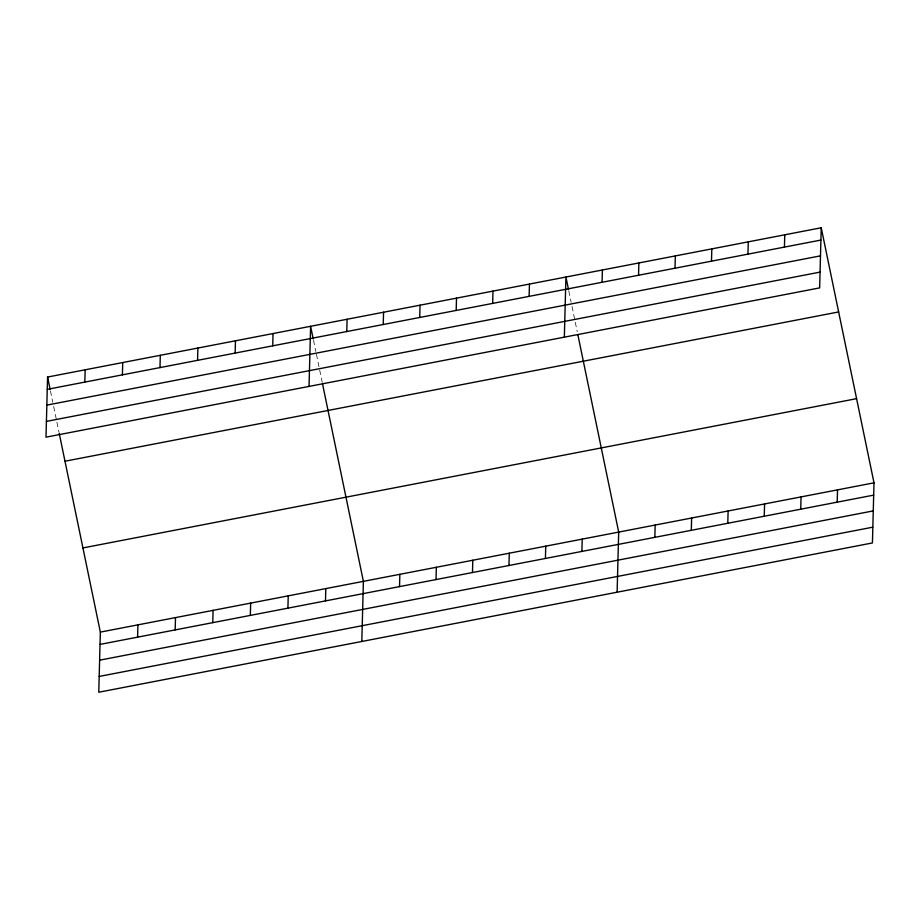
<?xml version="1.0" encoding="UTF-8"?>
<svg xmlns="http://www.w3.org/2000/svg" width="920" height="920" viewBox="0 0 920 920"><rect width="100%" height="100%" fill="white"/><g stroke="black" fill="none" stroke-linecap="round" stroke-linejoin="round"><path stroke-width="0.69" stroke-dasharray="4.6 3.45" d="M568.824 291.053L571.147 302.277M572.021 306.486L577.242 331.74M313.524 340.32L315.836 351.543M316.422 354.349L322.23 382.409M50.473 391.08L52.796 402.293M53.67 406.502L58.891 431.756"/><path stroke-width="1.38" d="M47.575 377.05L46 437.172L819.651 287.891L821.226 227.769L47.575 377.05L50.186 389.678M84.835 382.087L85.157 369.794M59.179 433.159L100.349 632.109L98.773 692.231L872.424 542.949L874 482.827L821.226 227.769M122.406 374.842L122.728 362.549M137.597 637.146L137.919 624.852M159.988 367.586L160.31 355.292M175.179 629.901L175.501 617.607M197.558 360.341L197.88 348.047M212.761 622.644L213.083 610.351M235.14 353.084L235.462 340.791M250.332 615.399L250.654 603.106M272.722 345.839L273.044 333.546M287.914 608.143L288.236 595.849M309.039 386.423L310.615 326.289L313.225 338.916M325.484 600.898L325.806 588.604M346.771 331.545L347.093 319.251M361.813 641.481L363.388 581.348L322.517 383.812M383.237 324.507L383.559 312.214M399.533 586.603L399.855 574.31M419.716 317.48L420.037 305.175M436.011 579.566L436.333 567.272M456.182 310.442L456.504 298.137M472.477 572.528L472.799 560.234M492.66 303.404L492.982 291.111M508.955 565.49L509.277 553.196M529.126 296.366L529.448 284.073M545.422 558.452L545.744 546.158M564.351 337.157L565.926 277.035L568.537 289.65M581.9 551.413L582.222 539.12M602.071 282.29L602.393 269.997M617.124 592.216L618.688 532.082L577.817 334.546M638.549 275.252L638.871 262.959M654.844 537.349L655.167 525.044M675.015 268.214L675.337 255.921M691.311 530.311L691.633 518.006M711.494 261.176L711.815 248.883M727.789 523.273L728.111 510.979M747.96 254.138L748.282 241.845M764.255 516.235L764.577 503.941M784.438 247.1L784.76 234.807M800.733 509.197L801.056 496.903M837.211 502.159L837.522 489.865M47.254 389.344L820.904 240.062M46.839 405.122L820.49 255.852M46.414 421.394L820.065 272.113M64.986 461.219L838.649 311.938M82.926 547.941L856.589 398.659M100.349 632.109L874 482.827M100.027 644.403L873.678 495.121M99.613 660.181L873.264 510.899M99.187 676.442L872.838 527.172"/></g></svg>
